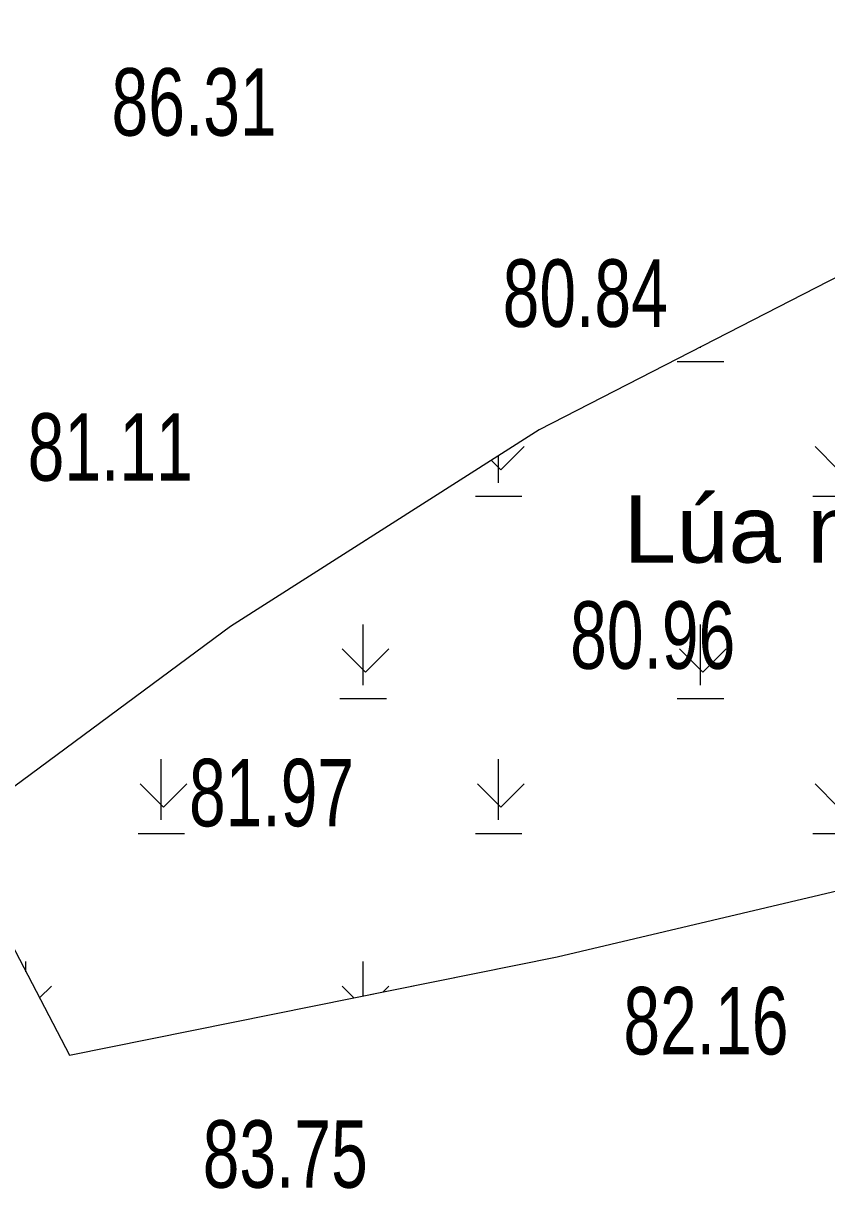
# Model space of a CAD drawing. Header units: metres. Extents: x 431006 to 434411, y 2469261 to 2473208.
# Drawn here: x 432965.8 to 433013.5, y 2471362.9 to 2471432.1 of the extents above; entities that cross this region are included whole.
import ezdxf
from ezdxf.enums import TextEntityAlignment as Align

# ---------------------------------------------------------------- set-up
doc = ezdxf.new("R2010")
doc.units = ezdxf.units.M
doc.header["$MEASUREMENT"] = 0
for name, color, linetype, lineweight in [('1', 8, 'Continuous', 18), ('CAO DO', 8, 'Continuous', 18), ('ranh gioi thuc vat-ks', 8, 'RAO_T_VAT', 18), ('thuc vat-ks', 8, 'Continuous', 18)]:
    doc.layers.add(name, color=color, linetype=linetype, lineweight=lineweight)
doc.styles.add('ks_ten cong trinh', font='')
doc.styles.get("Standard").update_dxf_attribs({"font": 'arial.ttf'})
doc.styles.get('ks_ten cong trinh').set_extended_font_data('.VnArial')
doc.linetypes.add('RAO_T_VAT', pattern='A,0,[133,ltypeshp.shx,S=0.34,R=0,X=-0.17,Y=0],-2,[133,ltypeshp.shx,S=0.08,R=0,X=0,Y=0],-1.5,[133,ltypeshp.shx,S=0.08,R=0,X=0,Y=0],-1.5,[133,ltypeshp.shx,S=0.08,R=0,X=0,Y=0],-2', length=7)
pattern_1 = [(0, (12.62, 4), (0, 20), [2.76, -17.24]), (0, (4.59, 12), (0, 20), [2.76, -17.24]), (90, (14, 4.8), (-20, 1e-15), [3.6, -16.4]), (90, (5.97, 12.8), (-20, 1e-15), [3.6, -16.4]), (45, (14, 4.8), (0, 20.00000619), [1.952, -26.33228]), (45, (5.97, 12.8), (0, 20.00000619), [1.952, -26.33228]), (315, (12.62, 6.18), (20.00000619, 0), [1.952, -26.33228]), (315, (4.59, 14.18), (20.00000619, 0), [1.952, -26.33228])]

msp = doc.modelspace()

# ---------------------------------------------------------------- hatches: boundary and pattern name
at = {"layer": 'thuc vat-ks'}
h = msp.add_hatch(dxfattribs=at)
h.set_pattern_fill('222B', color=9, scale=20, style=0, pattern_type=2)
h.set_pattern_definition(pattern_1)
h.paths.add_polyline_path([(433043.381, 2471432.069), (432996.421, 2471407.955), (432978.114, 2471396.296), (432961.665, 2471384.106), (432968.563, 2471370.857), (432997.482, 2471376.687), (433017.646, 2471381.457), (433045.503, 2471393.911), (433064.871, 2471416.435), (433051.606, 2471431.539)])
h = msp.add_hatch(dxfattribs=at)
h.set_pattern_fill('222B', color=8, scale=20, style=0, pattern_type=2)
h.set_pattern_definition(pattern_1)
edge = h.paths.add_edge_path()
edge.add_line((432985.134, 2471374.198), (432997.482, 2471376.687))
edge.add_line((432997.482, 2471376.687), (433017.646, 2471381.457))
edge.add_line((433017.646, 2471381.457), (433045.503, 2471393.911))
edge.add_line((433045.503, 2471393.911), (433064.871, 2471416.435))
edge.add_line((433064.871, 2471416.435), (433051.606, 2471431.539))
edge.add_line((433051.606, 2471431.539), (433043.381, 2471432.069))
edge.add_line((433043.381, 2471432.069), (432996.421, 2471407.955))
edge.add_line((432996.421, 2471407.955), (432985.041, 2471400.707))

# ---------------------------------------------------------------- linework, layer by layer
at = {"layer": 'ranh gioi thuc vat-ks', "color": 9, "lineweight": 0, "ltscale": 3}
msp.add_lwpolyline([(433043.381, 2471432.069), (432996.421, 2471407.955), (432978.114, 2471396.296), (432961.665, 2471384.106), (432968.563, 2471370.857), (432997.482, 2471376.687), (433017.646, 2471381.457), (433045.503, 2471393.911), (433064.871, 2471416.435), (433051.606, 2471431.539)], close=True, dxfattribs=at)
at = {"layer": 'ranh gioi thuc vat-ks', "color": 8, "lineweight": 0, "ltscale": 3}
msp.add_lwpolyline([(432985.134, 2471374.198), (432997.482, 2471376.687), (433017.646, 2471381.457), (433045.503, 2471393.911), (433064.871, 2471416.435), (433051.606, 2471431.539), (433043.381, 2471432.069), (432996.421, 2471407.955), (432985.041, 2471400.707)], dxfattribs=at)

# ---------------------------------------------------------------- texts
at = {"layer": '1', "color": 8, "linetype": 'Continuous', "style": 'ks_ten cong trinh'}
msp.add_text('Lóa n\xadíc', height=4, dxfattribs=at).set_placement((433013.515, 2471400.077), align=Align.CENTER)
at = {"layer": '1', "color": 9, "linetype": 'Continuous', "style": 'ks_ten cong trinh'}
msp.add_text('Lóa n\xadíc', height=4, dxfattribs=at).set_placement((433013.515, 2471400.077), align=Align.CENTER)
at = {"layer": 'CAO DO', "color": 9, "lineweight": 0, "width": 0.7}
for s, p in [('86.31', (432971.063, 2471425.406, 86.313)), ('80.84', (432994.25, 2471414.063, 80.841)), ('81.11', (432966.094, 2471404.938, 81.109)), ('80.96', (432998.25, 2471393.781, 80.955)), ('81.97', (432975.656, 2471384.438, 81.965)), ('82.16', (433001.406, 2471370.906, 82.158)), ('83.75', (432976.469, 2471363, 83.752))]:
    msp.add_text(s, height=4, dxfattribs=at).set_placement(p)
at = {"layer": 'CAO DO', "color": 8, "lineweight": 0, "width": 0.7}
for s, p in [('80.84', (432994.25, 2471414.063, 80.841)), ('80.96', (432998.25, 2471393.781, 80.955)), ('81.97', (432975.656, 2471384.438, 81.965)), ('82.16', (433001.406, 2471370.906, 82.158)), ('83.75', (432976.469, 2471363, 83.752))]:
    msp.add_text(s, height=4, dxfattribs=at).set_placement(p)

doc.saveas('drawing.dxf')
